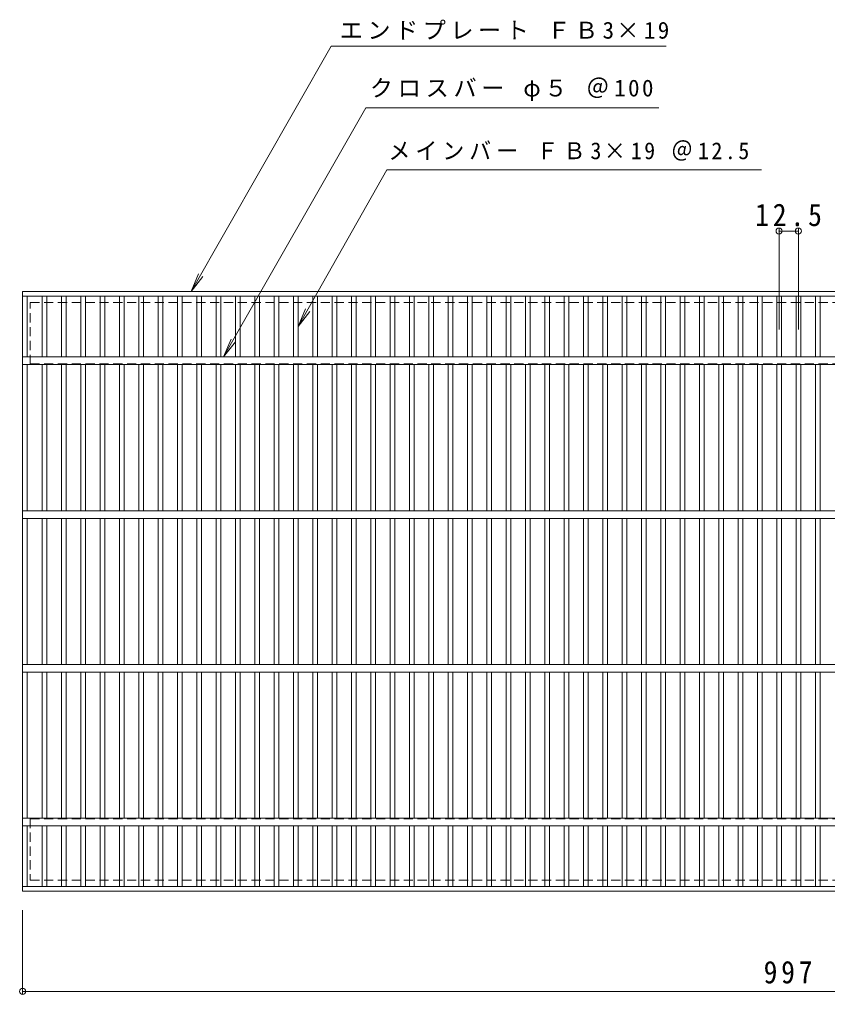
# Model space of a CAD drawing. Units: millimetres, scale not verified. Extents: x -803 to 892, y -682 to 570.
# Drawn here: x -803 to -277, y -64 to 570 of the extents above; entities that cross this region are included whole.
import ezdxf

# ---------------------------------------------------------------- set-up
doc = ezdxf.new("R2010")
doc.units = ezdxf.units.MM
doc.header["$LTSCALE"] = 5
doc.header["$PDMODE"] = 32
doc.header["$PDSIZE"] = 4
doc.linetypes.add('DASHED1', pattern=[1.8, 1.2, -0.6])
for name, color, linetype, lineweight in [('A-1_ピット', 2, 'Continuous', 9), ('A-2_蓋', 3, 'Continuous', 9), ('A-4_寸法', 7, 'Continuous', 9)]:
    doc.layers.add(name, color=color, linetype=linetype, lineweight=lineweight)
doc.styles.add('ＭＳ ゴシック', font='')
doc.styles.get('ＭＳ ゴシック').set_extended_font_data('MS Gothic')

msp = doc.modelspace()

# ---------------------------------------------------------------- linework, layer by layer
at = {"layer": 'A-1_ピット', "linetype": 'DASHED1'}
for p, q in [((-795.566, 386.346), (191.435, 386.346)), ((-795.566, 346.346), (-795.566, 386.346)), ((-795.566, 346.346), (191.435, 346.346)), ((-795.566, 50.346), (191.435, 50.346)), ((-795.566, 50.346), (-795.566, 10.346)), ((-795.566, 10.346), (191.435, 10.346))]:
    msp.add_line(p, q, dxfattribs=at)
at = {"layer": 'A-2_蓋'}
for p, q in [((-800.566, 393.346), (196.435, 393.346)), ((-800.566, 3.346), (-800.566, 393.346)), ((-800.566, 390.346), (196.435, 390.346)), ((-797.565, 390.345), (-797.565, 350.845)), ((-787.805, 350.845), (-787.805, 390.345)), ((-784.805, 350.845), (-784.805, 390.345)), ((-775.225, 350.845), (-775.225, 390.345)), ((-772.225, 350.845), (-772.225, 390.345)), ((-762.645, 350.845), (-762.645, 390.345)), ((-759.645, 350.845), (-759.645, 390.345)), ((-750.065, 350.845), (-750.065, 390.345)), ((-747.065, 350.845), (-747.065, 390.345)), ((-737.485, 350.845), (-737.485, 390.345)), ((-734.485, 350.845), (-734.485, 390.345)), ((-724.906, 350.845), (-724.906, 390.345)), ((-721.905, 350.845), (-721.905, 390.345)), ((-712.325, 350.845), (-712.325, 390.345)), ((-709.325, 350.845), (-709.325, 390.345)), ((-699.745, 350.845), (-699.745, 390.345)), ((-696.745, 350.845), (-696.745, 390.345)), ((-687.165, 350.845), (-687.165, 390.345)), ((-684.165, 350.845), (-684.165, 390.345)), ((-674.585, 350.845), (-674.585, 390.345)), ((-671.585, 350.845), (-671.585, 390.345)), ((-662.005, 350.845), (-662.005, 390.345)), ((-659.005, 350.845), (-659.005, 390.345)), ((-649.425, 350.845), (-649.425, 390.345)), ((-646.425, 350.845), (-646.425, 390.345)), ((-636.845, 350.845), (-636.845, 390.345)), ((-633.845, 350.845), (-633.845, 390.345)), ((-624.265, 350.845), (-624.265, 390.345)), ((-621.265, 350.845), (-621.265, 390.345)), ((-611.685, 350.845), (-611.685, 390.345)), ((-608.685, 350.845), (-608.685, 390.345)), ((-599.105, 350.845), (-599.105, 390.345)), ((-596.105, 350.845), (-596.105, 390.345)), ((-586.525, 350.845), (-586.525, 390.345)), ((-583.525, 350.845), (-583.525, 390.345)), ((-573.945, 350.845), (-573.945, 390.345)), ((-570.945, 350.845), (-570.945, 390.345)), ((-561.365, 350.845), (-561.365, 390.345)), ((-558.365, 350.845), (-558.365, 390.345)), ((-548.785, 350.845), (-548.785, 390.345)), ((-545.785, 350.845), (-545.785, 390.345)), ((-536.205, 350.845), (-536.205, 390.345)), ((-533.205, 350.845), (-533.205, 390.345)), ((-523.625, 350.845), (-523.625, 390.345)), ((-520.625, 350.845), (-520.625, 390.345)), ((-511.045, 350.845), (-511.045, 390.345)), ((-508.045, 350.845), (-508.045, 390.345)), ((-498.465, 350.845), (-498.465, 390.345)), ((-495.465, 350.845), (-495.465, 390.345)), ((-485.885, 350.845), (-485.885, 390.345)), ((-482.885, 350.845), (-482.885, 390.345)), ((-473.305, 350.845), (-473.305, 390.345)), ((-470.305, 350.845), (-470.305, 390.345)), ((-460.725, 350.845), (-460.725, 390.345)), ((-457.725, 350.845), (-457.725, 390.345)), ((-448.145, 350.845), (-448.145, 390.345)), ((-445.145, 350.845), (-445.145, 390.345)), ((-435.565, 350.845), (-435.565, 390.345)), ((-432.565, 350.845), (-432.565, 390.345)), ((-422.985, 350.845), (-422.985, 390.345)), ((-419.985, 350.845), (-419.985, 390.345)), ((-410.405, 350.845), (-410.405, 390.345)), ((-407.405, 350.845), (-407.405, 390.345)), ((-397.825, 350.845), (-397.825, 390.345)), ((-394.825, 350.845), (-394.825, 390.345)), ((-385.245, 350.845), (-385.245, 390.345)), ((-382.245, 350.845), (-382.245, 390.345)), ((-372.665, 350.845), (-372.665, 390.345)), ((-369.665, 350.845), (-369.665, 390.345)), ((-360.085, 350.845), (-360.085, 390.345)), ((-357.085, 350.845), (-357.085, 390.345)), ((-347.505, 350.845), (-347.505, 390.345)), ((-344.505, 350.845), (-344.505, 390.345)), ((-334.925, 350.845), (-334.925, 390.345)), ((-331.925, 350.845), (-331.925, 390.345)), ((-322.345, 350.845), (-322.345, 390.345)), ((-319.345, 350.845), (-319.345, 390.345)), ((-309.765, 350.845), (-309.765, 390.345)), ((-306.765, 350.845), (-306.765, 390.345)), ((-297.185, 350.845), (-297.185, 390.345)), ((-294.184, 350.845), (-294.184, 390.345)), ((-284.605, 350.845), (-284.605, 390.345)), ((-281.604, 350.845), (-281.604, 390.345)), ((-800.566, 350.845), (196.435, 350.845)), ((-800.566, 345.845), (196.435, 345.845)), ((-797.565, 345.845), (-797.565, 250.845)), ((-787.805, 250.845), (-787.805, 345.845)), ((-784.805, 250.845), (-784.805, 345.845)), ((-775.225, 250.845), (-775.225, 345.845)), ((-772.225, 250.845), (-772.225, 345.845)), ((-762.645, 250.845), (-762.645, 345.845)), ((-759.645, 250.845), (-759.645, 345.845)), ((-750.065, 250.845), (-750.065, 345.845)), ((-747.065, 250.845), (-747.065, 345.845)), ((-737.485, 250.845), (-737.485, 345.845)), ((-734.485, 250.845), (-734.485, 345.845)), ((-724.906, 250.845), (-724.906, 345.845)), ((-721.905, 250.845), (-721.905, 345.845)), ((-712.325, 250.845), (-712.325, 345.845)), ((-709.325, 250.845), (-709.325, 345.845)), ((-699.745, 250.845), (-699.745, 345.845)), ((-696.745, 250.845), (-696.745, 345.845)), ((-687.165, 250.845), (-687.165, 345.845)), ((-684.165, 250.845), (-684.165, 345.845)), ((-674.585, 250.845), (-674.585, 345.845)), ((-671.585, 250.845), (-671.585, 345.845)), ((-662.005, 250.845), (-662.005, 345.845)), ((-659.005, 250.845), (-659.005, 345.845)), ((-649.425, 250.845), (-649.425, 345.845)), ((-646.425, 250.845), (-646.425, 345.845)), ((-636.845, 250.845), (-636.845, 345.845)), ((-633.845, 250.845), (-633.845, 345.845)), ((-624.265, 250.845), (-624.265, 345.845)), ((-621.265, 250.845), (-621.265, 345.845)), ((-611.685, 250.845), (-611.685, 345.845)), ((-608.685, 250.845), (-608.685, 345.845)), ((-599.105, 250.845), (-599.105, 345.845)), ((-596.105, 250.845), (-596.105, 345.845)), ((-586.525, 250.845), (-586.525, 345.845)), ((-583.525, 250.845), (-583.525, 345.845)), ((-573.945, 250.845), (-573.945, 345.845)), ((-570.945, 250.845), (-570.945, 345.845)), ((-561.365, 250.845), (-561.365, 345.845)), ((-558.365, 250.845), (-558.365, 345.845)), ((-548.785, 250.845), (-548.785, 345.845)), ((-545.785, 250.845), (-545.785, 345.845)), ((-536.205, 250.845), (-536.205, 345.845)), ((-533.205, 250.845), (-533.205, 345.845)), ((-523.625, 250.845), (-523.625, 345.845)), ((-520.625, 250.845), (-520.625, 345.845)), ((-511.045, 250.845), (-511.045, 345.845)), ((-508.045, 250.845), (-508.045, 345.845)), ((-498.465, 250.845), (-498.465, 345.845)), ((-495.465, 250.845), (-495.465, 345.845)), ((-485.885, 250.845), (-485.885, 345.845)), ((-482.885, 250.845), (-482.885, 345.845)), ((-473.305, 250.845), (-473.305, 345.845)), ((-470.305, 250.845), (-470.305, 345.845)), ((-460.725, 250.845), (-460.725, 345.845)), ((-457.725, 250.845), (-457.725, 345.845)), ((-448.145, 250.845), (-448.145, 345.845)), ((-445.145, 250.845), (-445.145, 345.845)), ((-435.565, 250.845), (-435.565, 345.845)), ((-432.565, 250.845), (-432.565, 345.845)), ((-422.985, 250.845), (-422.985, 345.845)), ((-419.985, 250.845), (-419.985, 345.845)), ((-410.405, 250.845), (-410.405, 345.845)), ((-407.405, 250.845), (-407.405, 345.845)), ((-397.825, 250.845), (-397.825, 345.845)), ((-394.825, 250.845), (-394.825, 345.845)), ((-385.245, 250.845), (-385.245, 345.845)), ((-382.245, 250.845), (-382.245, 345.845)), ((-372.665, 250.845), (-372.665, 345.845)), ((-369.665, 250.845), (-369.665, 345.845)), ((-360.085, 250.845), (-360.085, 345.845)), ((-357.085, 250.845), (-357.085, 345.845)), ((-347.505, 250.845), (-347.505, 345.845)), ((-344.505, 250.845), (-344.505, 345.845)), ((-334.925, 250.845), (-334.925, 345.845)), ((-331.925, 250.845), (-331.925, 345.845)), ((-322.345, 250.845), (-322.345, 345.845)), ((-319.345, 250.845), (-319.345, 345.845)), ((-309.765, 250.845), (-309.765, 345.845)), ((-306.765, 250.845), (-306.765, 345.845)), ((-297.185, 250.845), (-297.185, 345.845)), ((-294.184, 250.845), (-294.184, 345.845)), ((-284.605, 250.845), (-284.605, 345.845)), ((-281.604, 250.845), (-281.604, 345.845)), ((-800.566, 250.845), (196.435, 250.845)), ((-800.566, 245.846), (196.435, 245.846)), ((-797.565, 245.846), (-797.565, 150.845)), ((-787.805, 150.845), (-787.805, 245.846)), ((-784.805, 150.845), (-784.805, 245.846)), ((-775.225, 150.845), (-775.225, 245.846)), ((-772.225, 150.845), (-772.225, 245.846)), ((-762.645, 150.845), (-762.645, 245.846)), ((-759.645, 150.845), (-759.645, 245.846)), ((-750.065, 150.845), (-750.065, 245.846)), ((-747.065, 150.845), (-747.065, 245.846)), ((-737.485, 150.845), (-737.485, 245.846)), ((-734.485, 150.845), (-734.485, 245.846)), ((-724.906, 150.845), (-724.906, 245.846)), ((-721.905, 150.845), (-721.905, 245.846)), ((-712.325, 150.845), (-712.325, 245.846)), ((-709.325, 150.845), (-709.325, 245.846)), ((-699.745, 150.845), (-699.745, 245.846)), ((-696.745, 150.845), (-696.745, 245.846)), ((-687.165, 150.845), (-687.165, 245.846)), ((-684.165, 150.845), (-684.165, 245.846)), ((-674.585, 150.845), (-674.585, 245.846)), ((-671.585, 150.845), (-671.585, 245.846)), ((-662.005, 150.845), (-662.005, 245.846)), ((-659.005, 150.845), (-659.005, 245.846)), ((-649.425, 150.845), (-649.425, 245.846)), ((-646.425, 150.845), (-646.425, 245.846)), ((-636.845, 150.845), (-636.845, 245.846)), ((-633.845, 150.845), (-633.845, 245.846)), ((-624.265, 150.845), (-624.265, 245.846)), ((-621.265, 150.845), (-621.265, 245.846)), ((-611.685, 150.845), (-611.685, 245.846)), ((-608.685, 150.845), (-608.685, 245.846)), ((-599.105, 150.845), (-599.105, 245.846)), ((-596.105, 150.845), (-596.105, 245.846)), ((-586.525, 150.845), (-586.525, 245.846)), ((-583.525, 150.845), (-583.525, 245.846)), ((-573.945, 150.845), (-573.945, 245.846)), ((-570.945, 150.845), (-570.945, 245.846)), ((-561.365, 150.845), (-561.365, 245.846)), ((-558.365, 150.845), (-558.365, 245.846)), ((-548.785, 150.845), (-548.785, 245.846)), ((-545.785, 150.845), (-545.785, 245.846)), ((-536.205, 150.845), (-536.205, 245.846)), ((-533.205, 150.845), (-533.205, 245.846)), ((-523.625, 150.845), (-523.625, 245.846)), ((-520.625, 150.845), (-520.625, 245.846)), ((-511.045, 150.845), (-511.045, 245.846)), ((-508.045, 150.845), (-508.045, 245.846)), ((-498.465, 150.845), (-498.465, 245.846)), ((-495.465, 150.845), (-495.465, 245.846)), ((-485.885, 150.845), (-485.885, 245.846)), ((-482.885, 150.845), (-482.885, 245.846)), ((-473.305, 150.845), (-473.305, 245.846)), ((-470.305, 150.845), (-470.305, 245.846)), ((-460.725, 150.845), (-460.725, 245.846)), ((-457.725, 150.845), (-457.725, 245.846)), ((-448.145, 150.845), (-448.145, 245.846)), ((-445.145, 150.845), (-445.145, 245.846)), ((-435.565, 150.845), (-435.565, 245.846)), ((-432.565, 150.845), (-432.565, 245.846)), ((-422.985, 150.845), (-422.985, 245.846)), ((-419.985, 150.845), (-419.985, 245.846)), ((-410.405, 150.845), (-410.405, 245.846)), ((-407.405, 150.845), (-407.405, 245.846)), ((-397.825, 150.845), (-397.825, 245.846)), ((-394.825, 150.845), (-394.825, 245.846)), ((-385.245, 150.845), (-385.245, 245.846)), ((-382.245, 150.845), (-382.245, 245.846)), ((-372.665, 150.845), (-372.665, 245.846)), ((-369.665, 150.845), (-369.665, 245.846)), ((-360.085, 150.845), (-360.085, 245.846)), ((-357.085, 150.845), (-357.085, 245.846)), ((-347.505, 150.845), (-347.505, 245.846)), ((-344.505, 150.845), (-344.505, 245.846)), ((-334.925, 150.845), (-334.925, 245.846)), ((-331.925, 150.845), (-331.925, 245.846)), ((-322.345, 150.845), (-322.345, 245.846)), ((-319.345, 150.845), (-319.345, 245.846)), ((-309.765, 150.845), (-309.765, 245.846)), ((-306.765, 150.845), (-306.765, 245.846)), ((-297.185, 150.845), (-297.185, 245.846)), ((-294.184, 150.845), (-294.184, 245.846)), ((-284.605, 150.845), (-284.605, 245.846)), ((-281.604, 150.845), (-281.604, 245.846)), ((-800.566, 150.845), (196.435, 150.845)), ((-800.566, 145.846), (196.435, 145.846)), ((-797.565, 50.846), (-797.565, 145.846)), ((-787.805, 145.846), (-787.805, 50.846)), ((-784.805, 145.846), (-784.805, 50.846)), ((-775.225, 145.846), (-775.225, 50.846)), ((-772.225, 145.846), (-772.225, 50.846)), ((-762.645, 145.846), (-762.645, 50.846)), ((-759.645, 145.846), (-759.645, 50.846)), ((-750.065, 145.846), (-750.065, 50.846)), ((-747.065, 145.846), (-747.065, 50.846)), ((-737.485, 145.846), (-737.485, 50.846)), ((-734.485, 145.846), (-734.485, 50.846)), ((-724.906, 145.846), (-724.906, 50.846)), ((-721.905, 145.846), (-721.905, 50.846)), ((-712.325, 145.846), (-712.325, 50.846)), ((-709.325, 145.846), (-709.325, 50.846)), ((-699.745, 145.846), (-699.745, 50.846)), ((-696.745, 145.846), (-696.745, 50.846)), ((-687.165, 145.846), (-687.165, 50.846)), ((-684.165, 145.846), (-684.165, 50.846)), ((-674.585, 145.846), (-674.585, 50.846)), ((-671.585, 145.846), (-671.585, 50.846)), ((-662.005, 145.846), (-662.005, 50.846)), ((-659.005, 145.846), (-659.005, 50.846)), ((-649.425, 145.846), (-649.425, 50.846)), ((-646.425, 145.846), (-646.425, 50.846)), ((-636.845, 145.846), (-636.845, 50.846)), ((-633.845, 145.846), (-633.845, 50.846)), ((-624.265, 145.846), (-624.265, 50.846)), ((-621.265, 145.846), (-621.265, 50.846)), ((-611.685, 145.846), (-611.685, 50.846)), ((-608.685, 145.846), (-608.685, 50.846)), ((-599.105, 145.846), (-599.105, 50.846)), ((-596.105, 145.846), (-596.105, 50.846)), ((-586.525, 145.846), (-586.525, 50.846)), ((-583.525, 145.846), (-583.525, 50.846)), ((-573.945, 145.846), (-573.945, 50.846)), ((-570.945, 145.846), (-570.945, 50.846)), ((-561.365, 145.846), (-561.365, 50.846)), ((-558.365, 145.846), (-558.365, 50.846)), ((-548.785, 145.846), (-548.785, 50.846)), ((-545.785, 145.846), (-545.785, 50.846)), ((-536.205, 145.846), (-536.205, 50.846)), ((-533.205, 145.846), (-533.205, 50.846)), ((-523.625, 145.846), (-523.625, 50.846)), ((-520.625, 145.846), (-520.625, 50.846)), ((-511.045, 145.846), (-511.045, 50.846)), ((-508.045, 145.846), (-508.045, 50.846)), ((-498.465, 145.846), (-498.465, 50.846)), ((-495.465, 145.846), (-495.465, 50.846)), ((-485.885, 145.846), (-485.885, 50.846)), ((-482.885, 145.846), (-482.885, 50.846)), ((-473.305, 145.846), (-473.305, 50.846)), ((-470.305, 145.846), (-470.305, 50.846)), ((-460.725, 145.846), (-460.725, 50.846)), ((-457.725, 145.846), (-457.725, 50.846)), ((-448.145, 145.846), (-448.145, 50.846)), ((-445.145, 145.846), (-445.145, 50.846)), ((-435.565, 145.846), (-435.565, 50.846)), ((-432.565, 145.846), (-432.565, 50.846)), ((-422.985, 145.846), (-422.985, 50.846)), ((-419.985, 145.846), (-419.985, 50.846)), ((-410.405, 145.846), (-410.405, 50.846)), ((-407.405, 145.846), (-407.405, 50.846)), ((-397.825, 145.846), (-397.825, 50.846)), ((-394.825, 145.846), (-394.825, 50.846)), ((-385.245, 145.846), (-385.245, 50.846)), ((-382.245, 145.846), (-382.245, 50.846)), ((-372.665, 145.846), (-372.665, 50.846)), ((-369.665, 145.846), (-369.665, 50.846)), ((-360.085, 145.846), (-360.085, 50.846)), ((-357.085, 145.846), (-357.085, 50.846)), ((-347.505, 145.846), (-347.505, 50.846)), ((-344.505, 145.846), (-344.505, 50.846)), ((-334.925, 145.846), (-334.925, 50.846)), ((-331.925, 145.846), (-331.925, 50.846)), ((-322.345, 145.846), (-322.345, 50.846)), ((-319.345, 145.846), (-319.345, 50.846)), ((-309.765, 145.846), (-309.765, 50.846)), ((-306.765, 145.846), (-306.765, 50.846)), ((-297.185, 145.846), (-297.185, 50.846)), ((-294.184, 145.846), (-294.184, 50.846)), ((-284.605, 145.846), (-284.605, 50.846)), ((-281.604, 145.846), (-281.604, 50.846)), ((-800.566, 50.846), (196.435, 50.846)), ((-800.566, 45.846), (196.435, 45.846)), ((-797.565, 6.346), (-797.565, 45.846)), ((-787.805, 45.846), (-787.805, 6.346)), ((-784.805, 45.846), (-784.805, 6.346)), ((-775.225, 45.846), (-775.225, 6.346)), ((-772.225, 45.846), (-772.225, 6.346)), ((-762.645, 45.846), (-762.645, 6.346)), ((-759.645, 45.846), (-759.645, 6.346)), ((-750.065, 45.846), (-750.065, 6.346)), ((-747.065, 45.846), (-747.065, 6.346)), ((-737.485, 45.846), (-737.485, 6.346)), ((-734.485, 45.846), (-734.485, 6.346)), ((-724.906, 45.846), (-724.906, 6.346)), ((-721.905, 45.846), (-721.905, 6.346)), ((-712.325, 45.846), (-712.325, 6.346)), ((-709.325, 45.846), (-709.325, 6.346)), ((-699.745, 45.846), (-699.745, 6.346)), ((-696.745, 45.846), (-696.745, 6.346)), ((-687.165, 45.846), (-687.165, 6.346)), ((-684.165, 45.846), (-684.165, 6.346)), ((-674.585, 45.846), (-674.585, 6.346)), ((-671.585, 45.846), (-671.585, 6.346)), ((-662.005, 45.846), (-662.005, 6.346)), ((-659.005, 45.846), (-659.005, 6.346)), ((-649.425, 45.846), (-649.425, 6.346)), ((-646.425, 45.846), (-646.425, 6.346)), ((-636.845, 45.846), (-636.845, 6.346)), ((-633.845, 45.846), (-633.845, 6.346)), ((-624.265, 45.846), (-624.265, 6.346)), ((-621.265, 45.846), (-621.265, 6.346)), ((-611.685, 45.846), (-611.685, 6.346)), ((-608.685, 45.846), (-608.685, 6.346)), ((-599.105, 45.846), (-599.105, 6.346)), ((-596.105, 45.846), (-596.105, 6.346)), ((-586.525, 45.846), (-586.525, 6.346)), ((-583.525, 45.846), (-583.525, 6.346)), ((-573.945, 45.846), (-573.945, 6.346)), ((-570.945, 45.846), (-570.945, 6.346)), ((-561.365, 45.846), (-561.365, 6.346)), ((-558.365, 45.846), (-558.365, 6.346)), ((-548.785, 45.846), (-548.785, 6.346)), ((-545.785, 45.846), (-545.785, 6.346)), ((-536.205, 45.846), (-536.205, 6.346)), ((-533.205, 45.846), (-533.205, 6.346)), ((-523.625, 45.846), (-523.625, 6.346)), ((-520.625, 45.846), (-520.625, 6.346)), ((-511.045, 45.846), (-511.045, 6.346)), ((-508.045, 45.846), (-508.045, 6.346)), ((-498.465, 45.846), (-498.465, 6.346)), ((-495.465, 45.846), (-495.465, 6.346)), ((-485.885, 45.846), (-485.885, 6.346)), ((-482.885, 45.846), (-482.885, 6.346)), ((-473.305, 45.846), (-473.305, 6.346)), ((-470.305, 45.846), (-470.305, 6.346)), ((-460.725, 45.846), (-460.725, 6.346)), ((-457.725, 45.846), (-457.725, 6.346)), ((-448.145, 45.846), (-448.145, 6.346)), ((-445.145, 45.846), (-445.145, 6.346)), ((-435.565, 45.846), (-435.565, 6.346)), ((-432.565, 45.846), (-432.565, 6.346)), ((-422.985, 45.846), (-422.985, 6.346)), ((-419.985, 45.846), (-419.985, 6.346)), ((-410.405, 45.846), (-410.405, 6.346)), ((-407.405, 45.846), (-407.405, 6.346)), ((-397.825, 45.846), (-397.825, 6.346)), ((-394.825, 45.846), (-394.825, 6.346)), ((-385.245, 45.846), (-385.245, 6.346)), ((-382.245, 45.846), (-382.245, 6.346)), ((-372.665, 45.846), (-372.665, 6.346)), ((-369.665, 45.846), (-369.665, 6.346)), ((-360.085, 45.846), (-360.085, 6.346)), ((-357.085, 45.846), (-357.085, 6.346)), ((-347.505, 45.846), (-347.505, 6.346)), ((-344.505, 45.846), (-344.505, 6.346)), ((-334.925, 45.846), (-334.925, 6.346)), ((-331.925, 45.846), (-331.925, 6.346)), ((-322.345, 45.846), (-322.345, 6.346)), ((-319.345, 45.846), (-319.345, 6.346)), ((-309.765, 45.846), (-309.765, 6.346)), ((-306.765, 45.846), (-306.765, 6.346)), ((-297.185, 45.846), (-297.185, 6.346)), ((-294.184, 45.846), (-294.184, 6.346)), ((-284.605, 45.846), (-284.605, 6.346)), ((-281.604, 45.846), (-281.604, 6.346)), ((196.435, 6.346), (-800.566, 6.346)), ((196.435, 3.346), (-800.566, 3.346))]:
    msp.add_line(p, q, dxfattribs=at)
at = {"layer": 'A-4_寸法'}
for p, q in [((-690.786, 393.346), (-599.673, 553.017)), ((-599.673, 553.017), (-381.64, 553.017)), ((-669.705, 350.845), (-577.211, 512.907)), ((-577.211, 512.907), (-386.458, 512.907)), ((-621.265, 370.595), (-563.431, 472.625)), ((-563.431, 472.625), (-319.621, 472.625)), ((-308.265, 368.667), (-308.265, 434.261)), ((-308.265, 432.761), (-295.685, 432.761)), ((-295.685, 368.667), (-295.685, 434.261)), ((-690.786, 393.346), (-686.003, 404.894)), ((-690.786, 393.346), (-683.177, 403.262)), ((-621.265, 370.595), (-616.481, 382.143)), ((-621.265, 370.595), (-613.655, 380.512)), ((-669.705, 350.845), (-664.921, 362.394)), ((-669.705, 350.845), (-662.095, 360.762)), ((-800.566, -9.154), (-800.566, -63.459)), ((-800.566, -61.959), (196.435, -61.959))]:
    msp.add_line(p, q, dxfattribs=at)
for p in [(-308.265, 432.761), (-295.685, 432.761), (-800.566, -61.959)]:
    msp.add_point(p, dxfattribs=at)

# ---------------------------------------------------------------- texts
at = {"layer": 'A-4_寸法', "char_height": 11, "attachment_point": 7, "style": 'ＭＳ ゴシック'}
for s, insert in [('\\T1.2;エンドプレート\\~ＦＢ3×19', (-594.145, 557.313)), ('\\T1.21;クロスバー\\~φ５\\~＠100', (-574.555, 517.358)), ('\\T1.23;\\W0.95;メインバー\\~ＦＢ3×19\\~＠12.5', (-562.483, 478.496))]:
    msp.add_mtext(s, dxfattribs=dict(at, insert=insert))
at = {"layer": 'A-4_寸法', "color": 2, "char_height": 14.66, "attachment_point": 7, "style": 'ＭＳ ゴシック'}
for s, insert in [('\\T1.28;\\W0.9;12.5', (-323.85, 435.761)), ('\\T1.27;\\W0.9;997', (-318.315, -56.959))]:
    msp.add_mtext(s, dxfattribs=dict(at, insert=insert))

doc.saveas('drawing.dxf')
